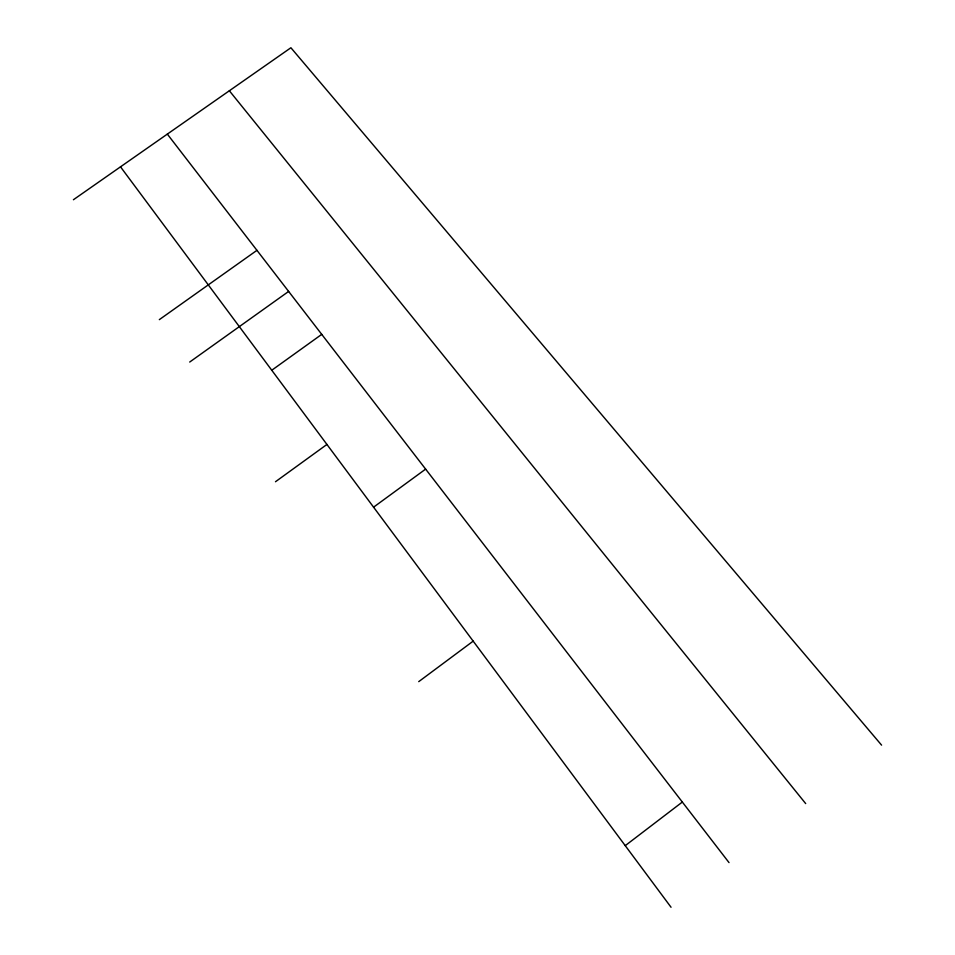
<?xml version="1.0" encoding="UTF-8"?>
<svg xmlns="http://www.w3.org/2000/svg" width="955" height="955" viewBox="0 0 955 955"><rect width="100%" height="100%" fill="white"/><g stroke="black" fill="none" stroke-linecap="round" stroke-linejoin="round"><path stroke-width="1.43" d="M625.239 845.653L682.336 802.045M418.732 681.643L473.179 641.139M373.572 507.177L425.632 469.12M275.482 481.738L326.932 444.445M271.757 370.254L321.74 334.369M189.711 362.041L288.637 291.43M159.33 319.639L256.955 250.329M73.416 199.738L290.905 47.75L881.584 745.139M229.355 90.761L805.686 803.585M167.328 134.106L729.023 862.604M120.509 166.827L671.043 907.25"/></g></svg>
